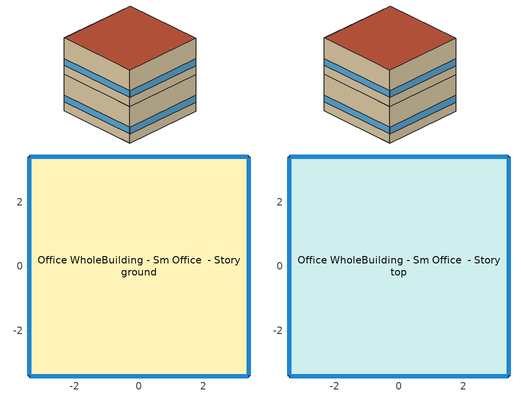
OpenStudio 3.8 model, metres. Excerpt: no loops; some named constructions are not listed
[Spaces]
Office WholeBuilding - Sm Office  - Story ground
 floor ground (Foundation F 1.26W/m*K Perim 27.26m Area 46.45m2): 3.41,-3.41 -3.41,-3.41 -3.41,3.41 3.41,3.41 z0
 wall outside: -3.41,-3.41 3.41,-3.41 3.41,3.41 -3.41,3.41 -3.41,-3.41 z0:3.05
 window: -3.38,-3.41 3.38,-3.41 / 3.38,3.41 -3.38,3.41 / 3.41,-3.38 3.41,3.38 / -3.41,3.38 -3.41,-3.38 z0.76:1.31
 ceiling adiabatic (Typical Interior Ceiling): 3.41,3.41 -3.41,3.41 -3.41,-3.41 3.41,-3.41 z3.05
Office WholeBuilding - Sm Office  - Story top
 floor adiabatic (Typical Interior Floor): 3.41,-3.41 -3.41,-3.41 -3.41,3.41 3.41,3.41 z3.05
 wall outside: -3.41,-3.41 3.41,-3.41 3.41,3.41 -3.41,3.41 -3.41,-3.41 z3.05:6.1
 window: -3.38,-3.41 3.38,-3.41 / -3.41,3.38 -3.41,-3.38 / 3.41,-3.38 3.41,3.38 / 3.38,3.41 -3.38,3.41 z3.81:4.36
 roof outside: 3.41,3.41 -3.41,3.41 -3.41,-3.41 3.41,-3.41 z6.1
[SizingPeriod:DesignDay] Barometric Pressure {Pa}=76588; Wind Speed {m/s}=4.9; Wind Direction {deg}=240; Rain Indicator=No; Snow Indicator=No; Day of Month=21; Day Type=SummerDesignDay; Daylight Saving Time Indicator=No; Humidity Condition Type=Wetbulb; Dry-Bulb Temperature Range Modifier Type=DefaultMultipliers; Solar Model Indicator=ASHRAETau
Name | Maximum Dry-Bulb Temperature {C} | Daily Dry-Bulb Temperature Range {deltaC} | Month | Wetbulb or DewPoint at Maximum Dry-Bulb {C} | ASHRAE Clear Sky Optical Depth for Beam Irradiance | ASHRAE Clear Sky Optical Depth for Diffuse Irradiance
Alamosa Muni Awos October .4% Condns DB=>MCWB 1 | 23.5 | 20 | 10 | 8.9 | 0.264 | 2.679
Alamosa Muni Awos September .4% Condns DB=>MCWB 1 | 27.9 | 19.5 | 9 | 12.1 | 0.274 | 2.661
[Schedule:Ruleset]
OfficeSmall BLDG_SWH_SCH: Default Day Schedule=OfficeSmall BLDG_SWH_SCH Default; Summer Design Day Schedule=OfficeSmall BLDG_SWH_SCH Summer Design Day; Winter Design Day Schedule=OfficeSmall BLDG_SWH_SCH Winter Design Day
[Schedule:Day]
Clothing Schedule Summer Clothes: 24, 0, 0.5
Small Office Bldg Occ Sat Day: No, 11, 0, 0, 11, 15, 0.0375, 11, 30, 0.075, 11, 45, 0.1125, 12, 0, 0.15, 12, 15, 0.1875, 12, 30, 0.225, 12, 45, 0.2625, 13, 0, 0.3, 14, 0, 0.3, 14, 15, 0.286667, 14, 30, 0.273333, 14, 45, 0.26, 15, 0, 0.246667, 15, 15, 0.233333, 15, 30, 0.22, 15, 45, 0.206667, 16, 0, 0.193333, 16, 15, 0.18, 16, 30, 0.166667, 16, 45, 0.153333, 17, 0, 0.14, 17, 15, 0.126667, 17, 30, 0.113333, 17, 45, 0.1, 18, 0, 0.0928571, 18, 15, 0.0857143, 18, 30, 0.0785714, 18, 45, 0.0714286, 19, 0, 0.0642857, 19, 15, 0.0571429, 19, 30, 0.05, 19, 45, 0.0428571, 20, 0, 0.0357143, 20, 15, 0.0285714, 20, 30, 0.0214286, 20, 45, 0.0142857, 21, 0, 0.00714286, 21, 15, 0, 24, 0, 0
Small Office Bldg Occ WntrDsn|Sun Day: No, 12, 0, 0, 24, 0, 0
Office BLDG_LIGHT_EndUseData Sat Day: No, 0, 15, 0.0427853, 0, 30, 0.0432279, 0, 45, 0.0436705, 1, 0, 0.0425984, 1, 15, 0.0415262, 1, 30, 0.0404541, 1, 45, 0.0393819, 2, 0, 0.0383098, 2, 15, 0.0372377, 2, 30, 0.0361655, 2, 45, 0.0350934, 3, 0, 0.0340212, 3, 15, 0.0329491, 3, 30, 0.0318769, 3, 45, 0.0308048, 4, 0, 0.0297327, 4, 15, 0.0286605, 4, 30, 0.0275884, 4, 45, 0.0265162, 5, 0, 0.0254441, 5, 15, 0.0243719, 5, 30, 0.0232998, 5, 45, 0.0188636, 6, 0, 0.0144274, 6, 15, 0.00999121, 6, 30, 0.00555501, 6, 45, 0.00572715, 7, 0, 0.00589928, 7, 15, 0.00607142, 7, 30, 0.00624355, 7, 45, 0.00468267, 8, 0, 0.00312178, 8, 15, 0.00156089, 8, 30, 0, 8, 45, 0.00121662, 9, 0, 0.00243324, 9, 15, 0.00364986, 9, 30, 0.00486647, 9, 45, 0.00396646, 10, 0, 0.00306645, 10, 15, 0.00216643, 10, 30, 0.00126642, 10, 45, 0.00155166, 11, 0, 0.00183691, 11, 15, 0.00212215, 11, 30, 0.0024074, 11, 45, 0.00623071, 12, 0, 0.010054, 12, 15, 0.0138773, 12, 30, 0.0177006, 12, 45, 0.0257906, 13, 0, 0.0338805, 13, 15, 0.0419704, 13, 30, 0.0500604, 13, 45, 0.0599724, 14, 0, 0.0698844, 14, 15, 0.0797964, 14, 30, 0.0897084, 16, 30, 0.0897084, 16, 45, 0.0864954, 17, 0, 0.0832824, 17, 15, 0.0800694, 17, 30, 0.0519864, 17, 45, 0.0497394, 18, 0, 0.0496792, 18, 15, 0.049619, 18, 30, 0.0495588, 18, 45, 0.0494986, 19, 0, 0.0475955, 19, 15, 0.0456923, 19, 30, 0.0437892, 19, 45, 0.041886, 20, 0, 0.0423045, 20, 15, 0.042723, 20, 30, 0.0431415, 20, 45, 0.04356, 21, 0, 0.0431806, 21, 15, 0.0428012, 21, 30, 0.0424217, 21, 45, 0.0420423, 22, 0, 0.0420005, 22, 15, 0.0419588, 22, 30, 0.041917, 22, 45, 0.0418753, 23, 0, 0.0418815, 23, 15, 0.0418877, 23, 30, 0.0418939, 23, 45, 0.0419001, 24, 0, 0.0423427
Office BLDG_LIGHT_EndUseData Sun Day: No, 0, 15, 0.0624103, 0, 30, 0.0618717, 0, 45, 0.0618819, 1, 0, 0.0618921, 1, 15, 0.0619023, 1, 30, 0.0619125, 1, 45, 0.0623785, 2, 0, 0.0628445, 2, 15, 0.0633105, 2, 30, 0.0637766, 2, 45, 0.0619288, 3, 0, 0.060081, 3, 15, 0.0582333, 3, 30, 0.0563855, 3, 45, 0.0580781, 4, 0, 0.0597706, 4, 15, 0.0614632, 4, 30, 0.0631558, 4, 45, 0.055276, 5, 0, 0.0473961, 5, 15, 0.0395163, 5, 30, 0.0316364, 5, 45, 0.0349092, 6, 0, 0.0381819, 6, 15, 0.0414547, 6, 30, 0.0447274, 6, 45, 0.0490684, 7, 0, 0.0534093, 7, 15, 0.0577502, 7, 30, 0.0620912, 7, 45, 0.0623411, 8, 0, 0.062591, 8, 15, 0.0628409, 8, 30, 0.0630908, 8, 45, 0.0631922, 9, 0, 0.0632936, 9, 15, 0.0633951, 9, 30, 0.0634965, 9, 45, 0.0635019, 10, 0, 0.0635073, 10, 15, 0.0635127, 10, 30, 0.0635181, 10, 45, 0.0498101, 11, 0, 0.0361022, 11, 15, 0.0223943, 11, 30, 0.00868641, 11, 45, 0.00880071, 12, 0, 0.008915, 12, 15, 0.0090293, 12, 30, 0.00914359, 12, 45, 0.00809589, 13, 0, 0.00704819, 13, 15, 0.00600048, 13, 30, 0.00495278, 13, 45, 0.00513746, 14, 0, 0.00532213, 14, 15, 0.00550681, 14, 30, 0.00569149, 14, 45, 0.00583065, 15, 0, 0.00596981, 15, 15, 0.00610897, 15, 30, 0.00624812, 15, 45, 0.00468609, 16, 0, 0.00312406, 16, 15, 0.00156203, 16, 30, 0, 16, 45, 0.000342885, 17, 0, 0.00068577, 17, 15, 0.00102865, 17, 30, 0.00137154, 17, 45, 0.00262878, 18, 0, 0.00388603, 18, 15, 0.00514327, 18, 30, 0.00640052, 18, 45, 0.00718153, 19, 0, 0.00796255, 19, 15, 0.00874356, 19, 30, 0.00952458, 19, 45, 0.00761966, 20, 0, 0.00571475, 20, 15, 0.00380983, 20, 30, 0.00190492, 20, 45, 0.00241924, 21, 0, 0.00293357, 21, 15, 0.0034479, 21, 30, 0.00396223, 21, 45, 0.00592429, 22, 0, 0.00788635, 22, 15, 0.00984841, 22, 30, 0.0118105, 22, 45, 0.0248644, 23, 0, 0.0379183, 23, 15, 0.0509722, 23, 30, 0.0640261, 23, 45, 0.0634875, 24, 0, 0.0629489
Office BLDG_EQUIP_EndUseData Sat Day: No, 0, 15, 0.617746, 0, 30, 0.623273, 0, 45, 0.6288, 1, 0, 0.624015, 1, 15, 0.619229, 1, 30, 0.614444, 1, 45, 0.609658, 2, 0, 0.604873, 2, 15, 0.600087, 2, 30, 0.595302, 2, 45, 0.590516, 3, 0, 0.585731, 3, 15, 0.580945, 3, 30, 0.57616, 3, 45, 0.571375, 4, 0, 0.566589, 4, 15, 0.561804, 4, 30, 0.557018, 4, 45, 0.552233, 5, 0, 0.547447, 5, 15, 0.542662, 5, 30, 0.537876, 5, 45, 0.542547, 6, 0, 0.547218, 6, 15, 0.551889, 6, 30, 0.556559, 6, 45, 0.528535, 7, 0, 0.50051, 7, 15, 0.472486, 7, 30, 0.444462, 7, 45, 0.431306, 8, 0, 0.41815, 8, 15, 0.404994, 8, 30, 0.391838, 8, 45, 0.387556, 9, 0, 0.383275, 9, 15, 0.378993, 9, 30, 0.374712, 9, 45, 0.374245, 10, 0, 0.373778, 10, 15, 0.373311, 10, 30, 0.372844, 10, 45, 0.371987, 11, 0, 0.371131, 11, 15, 0.370275, 11, 30, 0.369418, 11, 45, 0.366538, 12, 0, 0.363658, 12, 15, 0.360777, 12, 30, 0.357897, 12, 45, 0.287758, 13, 0, 0.217619, 13, 15, 0.14748, 13, 30, 0.0773415, 13, 45, 0.0690899, 14, 0, 0.0608383, 14, 15, 0.0525866, 14, 30, 0.044335, 14, 45, 0.0510297, 15, 0, 0.0577244, 15, 15, 0.0644192, 15, 30, 0.0711139, 15, 45, 0.0813895, 16, 0, 0.0916651, 16, 15, 0.101941, 16, 30, 0.112216, 16, 45, 0.123219, 17, 0, 0.134221, 17, 15, 0.145223, 17, 30, 0.210925, 17, 45, 0.211547, 18, 0, 0.209212, 18, 15, 0.206877, 18, 30, 0.204541, 18, 45, 0.202206, 19, 0, 0.210847, 19, 15, 0.219488, 19, 30, 0.228129, 19, 45, 0.236769, 20, 0, 0.255375, 20, 15, 0.27398, 20, 30, 0.292585, 20, 45, 0.31119, 21, 0, 0.336801, 21, 15, 0.362412, 21, 30, 0.388023, 21, 45, 0.413635, 22, 0, 0.440725, 22, 15, 0.467815, 22, 30, 0.494906, 22, 45, 0.521996, 23, 0, 0.54317, 23, 15, 0.564344, 23, 30, 0.585518, 23, 45, 0.606692, 24, 0, 0.612219
Office BLDG_EQUIP_EndUseData Sun Day: No, 0, 15, 0.106664, 0, 30, 0.12399, 0, 45, 0.120776, 1, 0, 0.117561, 1, 15, 0.114347, 1, 30, 0.111133, 1, 45, 0.113014, 2, 0, 0.114896, 2, 15, 0.116777, 2, 30, 0.118659, 2, 45, 0.108545, 3, 0, 0.0984316, 3, 15, 0.0883179, 3, 30, 0.0782042, 3, 45, 0.0772634, 4, 0, 0.0763226, 4, 15, 0.0753817, 4, 30, 0.0744409, 4, 45, 0.0844762, 5, 0, 0.0945116, 5, 15, 0.104547, 5, 30, 0.114582, 5, 45, 0.136299, 6, 0, 0.158016, 6, 15, 0.179733, 6, 30, 0.20145, 6, 45, 0.238769, 7, 0, 0.276088, 7, 15, 0.313407, 7, 30, 0.350726, 7, 45, 0.391964, 8, 0, 0.433203, 8, 15, 0.474442, 8, 30, 0.515681, 8, 45, 0.546336, 9, 0, 0.576991, 9, 15, 0.607645, 9, 30, 0.6383, 9, 45, 0.637673, 10, 0, 0.637046, 10, 15, 0.636418, 10, 30, 0.635791, 10, 45, 0.57772, 11, 0, 0.519648, 11, 15, 0.461577, 11, 30, 0.403505, 11, 45, 0.413125, 12, 0, 0.422745, 12, 15, 0.432364, 12, 30, 0.441984, 12, 45, 0.424109, 13, 0, 0.406233, 13, 15, 0.388358, 13, 30, 0.370483, 13, 45, 0.3755, 14, 0, 0.380518, 14, 15, 0.385536, 14, 30, 0.390553, 14, 45, 0.402, 15, 0, 0.413446, 15, 15, 0.424893, 15, 30, 0.436339, 15, 45, 0.442611, 16, 0, 0.448883, 16, 15, 0.455156, 16, 30, 0.461428, 16, 45, 0.456018, 17, 0, 0.450608, 17, 15, 0.445199, 17, 30, 0.439789, 17, 45, 0.41917, 18, 0, 0.39855, 18, 15, 0.377931, 18, 30, 0.357311, 18, 45, 0.327127, 19, 0, 0.296943, 19, 15, 0.266758, 19, 30, 0.236574, 19, 45, 0.218934, 20, 0, 0.201294, 20, 15, 0.183653, 20, 30, 0.166013, 20, 45, 0.14163, 21, 0, 0.117248, 21, 15, 0.0928651, 21, 30, 0.0684825, 21, 45, 0.0624456, 22, 0, 0.0564087, 22, 15, 0.0503719, 22, 30, 0.044335, 22, 45, 0.0469222, 23, 0, 0.0495095, 23, 15, 0.0520967, 23, 30, 0.0546839, 23, 45, 0.0720105, 24, 0, 0.0893371
Small Office Infil Quarter On Sun Day: No, 24, 0, 1
Small Office Infil Quarter On WntrDsn|Sat Day: No, 6, 0, 1, 18, 0, 0.25, 24, 0, 1
Schedule Day 13: 12, 0, 0, 24, 0, 0
Schedule Day 14: 10, 30, 0, 10, 45, 8.29167e-05, 11, 0, 0.000165833, 11, 15, 0.00024875, 11, 30, 0.000331667, 11, 45, 0.00024875, 12, 0, 0.000165833, 12, 15, 8.29167e-05, 12, 30, 0, 12, 45, 0.000165833, 13, 0, 0.000331667, 13, 15, 0.0004975, 13, 30, 0.000663333, 13, 45, 0.0004975, 14, 0, 0.000331667, 14, 15, 0.000165833, 14, 30, 0, 14, 45, 0.000165833, 15, 0, 0.000331667, 15, 15, 0.0004975, 15, 30, 0.000663333, 15, 45, 0.0004975, 16, 0, 0.000331667, 16, 15, 0.000165833, 16, 30, 0, 17, 45, 0, 18, 0, 8.29167e-05, 18, 15, 0.000165833, 18, 30, 0.00024875, 18, 45, 0.000331667, 19, 0, 0.00024875, 19, 15, 0.000165833, 19, 30, 8.29167e-05, 19, 45, 0, 24, 0, 0
OfficeSmall BLDG_SWH_SCH Default: No, 6, 30, 0, 6, 45, 0.0675, 7, 0, 0.135, 7, 15, 0.2025, 7, 30, 0.27, 7, 45, 0.34, 8, 0, 0.41, 8, 15, 0.48, 8, 30, 0.55, 8, 45, 0.5725, 9, 0, 0.595, 9, 15, 0.6175, 9, 30, 0.64, 10, 30, 0.64, 10, 45, 0.685, 11, 0, 0.73, 11, 15, 0.775, 11, 30, 0.82, 11, 45, 0.865, 12, 0, 0.91, 12, 15, 0.955, 12, 30, 1, 12, 45, 0.9775, 13, 0, 0.955, 13, 15, 0.9325, 13, 30, 0.91, 13, 45, 0.82, 14, 0, 0.73, 14, 15, 0.64, 14, 30, 0.55, 15, 30, 0.55, 15, 45, 0.595, 16, 0, 0.64, 16, 15, 0.685, 16, 30, 0.73, 16, 45, 0.64, 17, 0, 0.55, 17, 15, 0.46, 17, 30, 0.37, 18, 30, 0.37, 18, 45, 0.3225, 19, 0, 0.275, 19, 15, 0.2275, 19, 30, 0.18, 19, 45, 0.2025, 20, 0, 0.225, 20, 15, 0.2475, 20, 30, 0.27, 20, 45, 0.225, 21, 0, 0.18, 21, 15, 0.135, 21, 30, 0.09, 21, 45, 0.0675, 22, 0, 0.045, 22, 15, 0.0225, 22, 30, 0, 24, 0, 0
OfficeSmall BLDG_SWH_SCH Winter Design Day; OfficeSmall BLDG_SWH_SCH Summer Design Day: No, 7, 0, 0, 8, 0, 0.27, 9, 0, 0.55, 11, 0, 0.64, 12, 0, 0.82, 13, 0, 1, 14, 0, 0.91, 16, 0, 0.55, 17, 0, 0.73, 19, 0, 0.37, 20, 0, 0.18, 21, 0, 0.27, 22, 0, 0.09, 24, 0, 0
Fraction Sensible - 0.2 Default: 24, 0, 0.2
Fraction Latent - 0.05 Default: 24, 0, 0.05
Mixed Water At Faucet Temp - 140F Default; Service Water Loop Temp - 140F Default: 24, 0, 60
Water Heater Ambient Temp Schedule 71.6F Default: 24, 0, 22
Office Shared Service Water Loop Piping Air Temp - 70F Default: 24, 0, 21.1111
Office Shared Service Water Loop Piping Air Velocity - 0.67mph Default: 24, 0, 0.3
Small Office HtgSetp Sat Day: No, 12, 0, 14.4444, 19, 15, 17.2222, 24, 0, 14.4444
Small Office HtgSetp SmrDsn|Sun Day: No, 12, 0, 14.4444, 24, 0, 14.4444
Small Office ClgSetp Sat Day: No, 12, 0, 22.7778, 19, 15, 22.7778, 24, 0, 22.7778
Small Office ClgSetp WntrDsn|Sun Day: No, 12, 0, 22.7778, 24, 0, 22.7778
Schedule Day 27; Schedule Day 28: 12, 0, 0, 19, 15, 1, 24, 0, 0
Small Office Activity Default 1: No, 6, 0, 120, 24, 0, 120
Small Office Activity Default 2: No, 12, 0, 120, 24, 0, 120
OfficeSmall BLDG_SWH_SCH Default 2; OfficeSmall BLDG_SWH_SCH Default 3: No, 24, 0, 0
ZoneOfficeWholeBuildingSmOfficeStorygroundPSZACmaxOASchDefault; ZoneOfficeWholeBuildingSmOfficeStorytopPSZACmaxOASchDefault: 24, 0, 0.7
[Schedule:Rule] Schedule Ruleset=OfficeSmall BLDG_SWH_SCH; Date Specification Type=DateRange; Start Month=1; End Month=12
Name | Rule Order | Day Schedule | Apply Saturday | Start Day | End Day | Apply Sunday
Schedule Rule 20 | 1 | OfficeSmall BLDG_SWH_SCH Default 2 | Yes | 6 | 29
Schedule Rule 28 | 0 | OfficeSmall BLDG_SWH_SCH Default 3 |  | 7 | 30 | Yes
